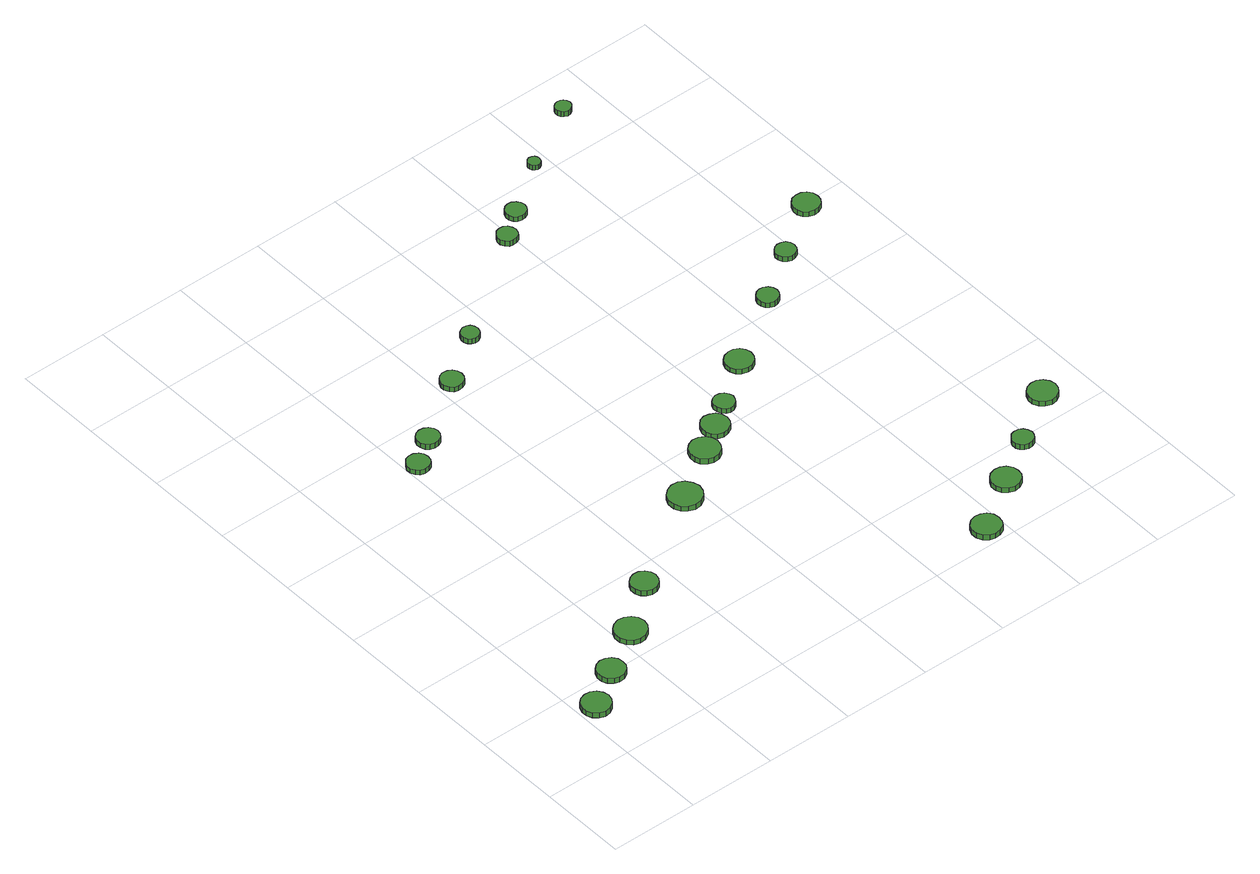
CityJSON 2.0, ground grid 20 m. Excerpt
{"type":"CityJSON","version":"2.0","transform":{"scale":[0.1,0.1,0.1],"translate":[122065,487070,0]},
"CityObjects":{
"tree1":{"type":"SolitaryVegetationObject","attributes":{"function":"something"},"geometry":[{"type":"MultiSurface","lod":"1","boundaries":[[[0,1,2,3,4,5,6,7,8,9,10,11,12,13,14]],[[15,16,17,18,19,20,21,22,23,24,25,26,27,28,29]],[[0,29,28,1]],[[1,28,27,2]],[[2,27,26,3]],[[3,26,25,4]],[[4,25,24,5]],[[5,24,23,6]],[[6,23,22,7]],[[7,22,21,8]],[[8,21,20,9]],[[9,20,19,10]],[[10,19,18,11]],[[11,18,17,12]],[[12,17,16,13]],[[13,16,15,14]],[[14,15,29,0]]]}]},
"tree2":{"type":"SolitaryVegetationObject","attributes":{"function":"something"},"geometry":[{"type":"MultiSurface","lod":"1","boundaries":[[[30,31,32,33,34,35,36,37,38,39,40,41,42,43,44]],[[45,46,47,48,49,50,51,52,53,54,55,56,57,58,59]],[[30,59,58,31]],[[31,58,57,32]],[[32,57,56,33]],[[33,56,55,34]],[[34,55,54,35]],[[35,54,53,36]],[[36,53,52,37]],[[37,52,51,38]],[[38,51,50,39]],[[39,50,49,40]],[[40,49,48,41]],[[41,48,47,42]],[[42,47,46,43]],[[43,46,45,44]],[[44,45,59,30]]]}]},
"tree3":{"type":"SolitaryVegetationObject","attributes":{"function":"something"},"geometry":[{"type":"MultiSurface","lod":"1","boundaries":[[[60,61,62,63,64,65,66,67,68,69,70,71,72,73,74]],[[75,76,77,78,79,80,81,82,83,84,85,86,87,88,89]],[[60,89,88,61]],[[61,88,87,62]],[[62,87,86,63]],[[63,86,85,64]],[[64,85,84,65]],[[65,84,83,66]],[[66,83,82,67]],[[67,82,81,68]],[[68,81,80,69]],[[69,80,79,70]],[[70,79,78,71]],[[71,78,77,72]],[[72,77,76,73]],[[73,76,75,74]],[[74,75,89,60]]]}]},
"tree4":{"type":"SolitaryVegetationObject","attributes":{"function":"something"},"geometry":[{"type":"MultiSurface","lod":"1","boundaries":[[[90,91,92,93,94,95,96,97,98,99,100,101,102,103,104]],[[105,106,107,108,109,110,111,112,113,114,115,116,117,118,119]],[[90,119,118,91]],[[91,118,117,92]],[[92,117,116,93]],[[93,116,115,94]],[[94,115,114,95]],[[95,114,113,96]],[[96,113,112,97]],[[97,112,111,98]],[[98,111,110,99]],[[99,110,109,100]],[[100,109,108,101]],[[101,108,107,102]],[[102,107,106,103]],[[103,106,105,104]],[[104,105,119,90]]]}]},
"tree5":{"type":"SolitaryVegetationObject","attributes":{"function":"something"},"geometry":[{"type":"MultiSurface","lod":"1","boundaries":[[[120,121,122,123,124,125,126,127,128,129,130,131,132,133,134]],[[135,136,137,138,139,140,141,142,143,144,145,146,147,148,149]],[[120,149,148,121]],[[121,148,147,122]],[[122,147,146,123]],[[123,146,145,124]],[[124,145,144,125]],[[125,144,143,126]],[[126,143,142,127]],[[127,142,141,128]],[[128,141,140,129]],[[129,140,139,130]],[[130,139,138,131]],[[131,138,137,132]],[[132,137,136,133]],[[133,136,135,134]],[[134,135,149,120]]]}]},
"tree6":{"type":"SolitaryVegetationObject","attributes":{"function":"something"},"geometry":[{"type":"MultiSurface","lod":"1","boundaries":[[[150,151,152,153,154,155,156,157,158,159,160,161,162,163,164]],[[165,166,167,168,169,170,171,172,173,174,175,176,177,178,179]],[[150,179,178,151]],[[151,178,177,152]],[[152,177,176,153]],[[153,176,175,154]],[[154,175,174,155]],[[155,174,173,156]],[[156,173,172,157]],[[157,172,171,158]],[[158,171,170,159]],[[159,170,169,160]],[[160,169,168,161]],[[161,168,167,162]],[[162,167,166,163]],[[163,166,165,164]],[[164,165,179,150]]]}]},
"tree7":{"type":"SolitaryVegetationObject","attributes":{"function":"something"},"geometry":[{"type":"MultiSurface","lod":"1","boundaries":[[[180,181,182,183,184,185,186,187,188,189,190,191,192,193,194]],[[195,196,197,198,199,200,201,202,203,204,205,206,207,208,209]],[[180,209,208,181]],[[181,208,207,182]],[[182,207,206,183]],[[183,206,205,184]],[[184,205,204,185]],[[185,204,203,186]],[[186,203,202,187]],[[187,202,201,188]],[[188,201,200,189]],[[189,200,199,190]],[[190,199,198,191]],[[191,198,197,192]],[[192,197,196,193]],[[193,196,195,194]],[[194,195,209,180]]]}]},
"tree8":{"type":"SolitaryVegetationObject","attributes":{"function":"something"},"geometry":[{"type":"MultiSurface","lod":"1","boundaries":[[[210,211,212,213,214,215,216,217,218,219,220,221,222,223,224]],[[225,226,227,228,229,230,231,232,233,234,235,236,237,238,239]],[[210,239,238,211]],[[211,238,237,212]],[[212,237,236,213]],[[213,236,235,214]],[[214,235,234,215]],[[215,234,233,216]],[[216,233,232,217]],[[217,232,231,218]],[[218,231,230,219]],[[219,230,229,220]],[[220,229,228,221]],[[221,228,227,222]],[[222,227,226,223]],[[223,226,225,224]],[[224,225,239,210]]]}]},
"tree9":{"type":"SolitaryVegetationObject","attributes":{"function":"something"},"geometry":[{"type":"MultiSurface","lod":"1","boundaries":[[[240,241,242,243,244,245,246,247,248,249,250,251,252,253,254]],[[255,256,257,258,259,260,261,262,263,264,265,266,267,268,269]],[[240,269,268,241]],[[241,268,267,242]],[[242,267,266,243]],[[243,266,265,244]],[[244,265,264,245]],[[245,264,263,246]],[[246,263,262,247]],[[247,262,261,248]],[[248,261,260,249]],[[249,260,259,250]],[[250,259,258,251]],[[251,258,257,252]],[[252,257,256,253]],[[253,256,255,254]],[[254,255,269,240]]]}]},
"tree10":{"type":"SolitaryVegetationObject","attributes":{"function":"something"},"geometry":[{"type":"MultiSurface","lod":"1","boundaries":[[[270,271,272,273,274,275,276,277,278,279,280,281,282,283,284]],[[285,286,287,288,289,290,291,292,293,294,295,296,297,298,299]],[[270,299,298,271]],[[271,298,297,272]],[[272,297,296,273]],[[273,296,295,274]],[[274,295,294,275]],[[275,294,293,276]],[[276,293,292,277]],[[277,292,291,278]],[[278,291,290,279]],[[279,290,289,280]],[[280,289,288,281]],[[281,288,287,282]],[[282,287,286,283]],[[283,286,285,284]],[[284,285,299,270]]]}]},
"tree11":{"type":"SolitaryVegetationObject","attributes":{"function":"something"},"geometry":[{"type":"MultiSurface","lod":"1","boundaries":[[[300,301,302,303,304,305,306,307,308,309,310,311,312,313,314]],[[315,316,317,318,319,320,321,322,323,324,325,326,327,328,329]],[[300,329,328,301]],[[301,328,327,302]],[[302,327,326,303]],[[303,326,325,304]],[[304,325,324,305]],[[305,324,323,306]],[[306,323,322,307]],[[307,322,321,308]],[[308,321,320,309]],[[309,320,319,310]],[[310,319,318,311]],[[311,318,317,312]],[[312,317,316,313]],[[313,316,315,314]],[[314,315,329,300]]]}]},
"tree12":{"type":"SolitaryVegetationObject","attributes":{"function":"something"},"geometry":[{"type":"MultiSurface","lod":"1","boundaries":[[[330,331,332,333,334,335,336,337,338,339,340,341,342,343,344]],[[345,346,347,348,349,350,351,352,353,354,355,356,357,358,359]],[[330,359,358,331]],[[331,358,357,332]],[[332,357,356,333]],[[333,356,355,334]],[[334,355,354,335]],[[335,354,353,336]],[[336,353,352,337]],[[337,352,351,338]],[[338,351,350,339]],[[339,350,349,340]],[[340,349,348,341]],[[341,348,347,342]],[[342,347,346,343]],[[343,346,345,344]],[[344,345,359,330]]]}]},
"tree13":{"type":"SolitaryVegetationObject","attributes":{"function":"something"},"geometry":[{"type":"MultiSurface","lod":"1","boundaries":[[[360,361,362,363,364,365,366,367,368,369,370,371,372,373,374]],[[375,376,377,378,379,380,381,382,383,384,385,386,387,388,389]],[[360,389,388,361]],[[361,388,387,362]],[[362,387,386,363]],[[363,386,385,364]],[[364,385,384,365]],[[365,384,383,366]],[[366,383,382,367]],[[367,382,381,368]],[[368,381,380,369]],[[369,380,379,370]],[[370,379,378,371]],[[371,378,377,372]],[[372,377,376,373]],[[373,376,375,374]],[[374,375,389,360]]]}]},
"tree14":{"type":"SolitaryVegetationObject","attributes":{"function":"something"},"geometry":[{"type":"MultiSurface","lod":"1","boundaries":[[[390,391,392,393,394,395,396,397,398,399,400,401,402,403,404]],[[405,406,407,408,409,410,411,412,413,414,415,416,417,418,419]],[[390,419,418,391]],[[391,418,417,392]],[[392,417,416,393]],[[393,416,415,394]],[[394,415,414,395]],[[395,414,413,396]],[[396,413,412,397]],[[397,412,411,398]],[[398,411,410,399]],[[399,410,409,400]],[[400,409,408,401]],[[401,408,407,402]],[[402,407,406,403]],[[403,406,405,404]],[[404,405,419,390]]]}]},
"tree15":{"type":"SolitaryVegetationObject","attributes":{"function":"something"},"geometry":[{"type":"MultiSurface","lod":"1","boundaries":[[[420,421,422,423,424,425,426,427,428,429,430,431,432,433,434]],[[435,436,437,438,439,440,441,442,443,444,445,446,447,448,449]],[[420,449,448,421]],[[421,448,447,422]],[[422,447,446,423]],[[423,446,445,424]],[[424,445,444,425]],[[425,444,443,426]],[[426,443,442,427]],[[427,442,441,428]],[[428,441,440,429]],[[429,440,439,430]],[[430,439,438,431]],[[431,438,437,432]],[[432,437,436,433]],[[433,436,435,434]],[[434,435,449,420]]]}]},
"tree16":{"type":"SolitaryVegetationObject","attributes":{"function":"something"},"geometry":[{"type":"MultiSurface","lod":"1","boundaries":[[[450,451,452,453,454,455,456,457,458,459,460,461,462,463,464]],[[465,466,467,468,469,470,471,472,473,474,475,476,477,478,479]],[[450,479,478,451]],[[451,478,477,452]],[[452,477,476,453]],[[453,476,475,454]],[[454,475,474,455]],[[455,474,473,456]],[[456,473,472,457]],[[457,472,471,458]],[[458,471,470,459]],[[459,470,469,460]],[[460,469,468,461]],[[461,468,467,462]],[[462,467,466,463]],[[463,466,465,464]],[[464,465,479,450]]]}]},
"tree17":{"type":"SolitaryVegetationObject","attributes":{"function":"something"},"geometry":[{"type":"MultiSurface","lod":"1","boundaries":[[[480,481,482,483,484,485,486,487,488,489,490,491,492,493,494]],[[495,496,497,498,499,500,501,502,503,504,505,506,507,508,509]],[[480,509,508,481]],[[481,508,507,482]],[[482,507,506,483]],[[483,506,505,484]],[[484,505,504,485]],[[485,504,503,486]],[[486,503,502,487]],[[487,502,501,488]],[[488,501,500,489]],[[489,500,499,490]],[[490,499,498,491]],[[491,498,497,492]],[[492,497,496,493]],[[493,496,495,494]],[[494,495,509,480]]]}]},
"tree18":{"type":"SolitaryVegetationObject","attributes":{"function":"something"},"geometry":[{"type":"MultiSurface","lod":"1","boundaries":[[[510,511,512,513,514,515,516,517,518,519,520,521,522,523,524]],[[525,526,527,528,529,530,531,532,533,534,535,536,537,538,539]],[[510,539,538,511]],[[511,538,537,512]],[[512,537,536,513]],[[513,536,535,514]],[[514,535,534,515]],[[515,534,533,516]],[[516,533,532,517]],[[517,532,531,518]],[[518,531,530,519]],[[519,530,529,520]],[[520,529,528,521]],[[521,528,527,522]],[[522,527,526,523]],[[523,526,525,524]],[[524,525,539,510]]]}]},
"tree19":{"type":"SolitaryVegetationObject","attributes":{"function":"something"},"geometry":[{"type":"MultiSurface","lod":"1","boundaries":[[[540,541,542,543,544,545,546,547,548,549,550,551,552,553,554]],[[555,556,557,558,559,560,561,562,563,564,565,566,567,568,569]],[[540,569,568,541]],[[541,568,567,542]],[[542,567,566,543]],[[543,566,565,544]],[[544,565,564,545]],[[545,564,563,546]],[[546,563,562,547]],[[547,562,561,548]],[[548,561,560,549]],[[549,560,559,550]],[[550,559,558,551]],[[551,558,557,552]],[[552,557,556,553]],[[553,556,555,554]],[[554,555,569,540]]]}]},
"tree20":{"type":"SolitaryVegetationObject","attributes":{"function":"something"},"geometry":[{"type":"MultiSurface","lod":"1","boundaries":[[[570,571,572,573,574,575,576,577,578,579,580,581,582,583,584]],[[585,586,587,588,589,590,591,592,593,594,595,596,597,598,599]],[[570,599,598,571]],[[571,598,597,572]],[[572,597,596,573]],[[573,596,595,574]],[[574,595,594,575]],[[575,594,593,576]],[[576,593,592,577]],[[577,592,591,578]],[[578,591,590,579]],[[579,590,589,580]],[[580,589,588,581]],[[581,588,587,582]],[[582,587,586,583]],[[583,586,585,584]],[[584,585,599,570]]]}]},
"tree21":{"type":"SolitaryVegetationObject","attributes":{"function":"something"},"geometry":[{"type":"MultiSurface","lod":"1","boundaries":[[[600,601,602,603,604,605,606,607,608,609,610,611,612,613,614]],[[615,616,617,618,619,620,621,622,623,624,625,626,627,628,629]],[[600,629,628,601]],[[601,628,627,602]],[[602,627,626,603]],[[603,626,625,604]],[[604,625,624,605]],[[605,624,623,606]],[[606,623,622,607]],[[607,622,621,608]],[[608,621,620,609]],[[609,620,619,610]],[[610,619,618,611]],[[611,618,617,612]],[[612,617,616,613]],[[613,616,615,614]],[[614,615,629,600]]]}]},
"tree22":{"type":"SolitaryVegetationObject","attributes":{"function":"something"},"geometry":[{"type":"MultiSurface","lod":"1","boundaries":[[[630,631,632,633,634,635,636,637,638,639,640,641,642,643,644]],[[645,646,647,648,649,650,651,652,653,654,655,656,657,658,659]],[[630,659,658,631]],[[631,658,657,632]],[[632,657,656,633]],[[633,656,655,634]],[[634,655,654,635]],[[635,654,653,636]],[[636,653,652,637]],[[637,652,651,638]],[[638,651,650,639]],[[639,650,649,640]],[[640,649,648,641]],[[641,648,647,642]],[[642,647,646,643]],[[643,646,645,644]],[[644,645,659,630]]]}]},
"tree23":{"type":"SolitaryVegetationObject","attributes":{"function":"something"},"geometry":[{"type":"MultiSurface","lod":"1","boundaries":[[[660,661,662,663,664,665,666,667,668,669,670,671,672,673,674]],[[675,676,677,678,679,680,681,682,683,684,685,686,687,688,689]],[[660,689,688,661]],[[661,688,687,662]],[[662,687,686,663]],[[663,686,685,664]],[[664,685,684,665]],[[665,684,683,666]],[[666,683,682,667]],[[667,682,681,668]],[[668,681,680,669]],[[669,680,679,670]],[[670,679,678,671]],[[671,678,677,672]],[[672,677,676,673]],[[673,676,675,674]],[[674,675,689,660]]]}]},
"tree24":{"type":"SolitaryVegetationObject","attributes":{"function":"something"},"geometry":[{"type":"MultiSurface","lod":"1","boundaries":[[[690,691,692,693,694,695,696,697,698,699,700,701,702,703,704]],[[705,706,707,708,709,710,711,712,713,714,715,716,717,718,719]],[[690,719,718,691]],[[691,718,717,692]],[[692,717,716,693]],[[693,716,715,694]],[[694,715,714,695]],[[695,714,713,696]],[[696,713,712,697]],[[697,712,711,698]],[[698,711,710,699]],[[699,710,709,700]],[[700,709,708,701]],[[701,708,707,702]],[[702,707,706,703]],[[703,706,705,704]],[[704,705,719,690]]]}]}
},
"vertices":[
[72,141,15],[69,154,15],[61,165,15],[49,172,15],[36,173,15],[23,169,15],[13,160,15],[8,147,15],[8,134,15],[13,122,15],[23,113,15],[36,108,15],[49,110,15],[61,117,15],[69,128,15],[69,128,2],[61,117,2],[49,110,2],[36,108,2],[23,113,2],[13,122,2],[8,134,2],[8,147,2],[13,160,2],[23,169,2],[36,173,2],[49,172,2],[61,165,2],[69,154,2],[72,141,2],
[156,197,16],[154,209,16],[146,220,16],[135,226,16],[122,228,16],[110,224,16],[100,215,16],[95,203,16],[95,190,16],[100,179,16],[110,170,16],[122,166,16],[135,167,16],[146,174,16],[154,184,16],[154,184,3],[146,174,3],[135,167,3],[122,166,3],[110,170,3],[100,179,3],[95,190,3],[95,203,3],[100,215,3],[110,224,3],[122,228,3],[135,226,3],[146,220,3],[154,209,3],[156,197,3],
[265,261,16],[262,275,16],[253,287,16],[240,294,16],[226,296,16],[212,291,16],[201,282,16],[195,268,16],[195,253,16],[201,240,16],[212,230,16],[226,225,16],[240,227,16],[253,234,16],[262,246,16],[262,246,4],[253,234,4],[240,227,4],[226,225,4],[212,230,4],[201,240,4],[195,253,4],[195,268,4],[201,282,4],[212,291,4],[226,296,4],[240,294,4],[253,287,4],[262,275,4],[265,261,4],
[366,345,21],[363,357,21],[356,367,21],[345,373,21],[333,374,21],[321,370,21],[312,362,21],[307,351,21],[307,338,21],[312,327,21],[321,319,21],[333,315,21],[345,316,21],[356,322,21],[363,332,21],[363,332,8],[356,322,8],[345,316,8],[333,315,8],[321,319,8],[312,327,8],[307,338,8],[307,351,8],[312,362,8],[321,370,8],[333,374,8],[345,373,8],[356,367,8],[363,357,8],[366,345,8],
[249,902,17],[247,912,17],[241,920,17],[232,926,17],[221,927,17],[211,924,17],[204,917,17],[199,907,17],[199,896,17],[204,887,17],[211,880,17],[221,877,17],[232,878,17],[241,883,17],[247,891,17],[247,891,5],[241,883,5],[232,878,5],[221,877,5],[211,880,5],[204,887,5],[199,896,5],[199,907,5],[204,917,5],[211,924,5],[221,927,5],[232,926,5],[241,920,5],[247,912,5],[249,902,5],
[314,948,15],[312,958,15],[305,967,15],[296,972,15],[286,973,15],[276,970,15],[268,963,15],[264,953,15],[264,943,15],[268,933,15],[276,926,15],[286,923,15],[296,924,15],[305,929,15],[312,938,15],[312,938,2],[305,929,2],[296,924,2],[286,923,2],[276,926,2],[268,933,2],[264,943,2],[264,953,2],[268,963,2],[276,970,2],[286,973,2],[296,972,2],[305,967,2],[312,958,2],[314,948,2],
[603,491,16],[599,506,16],[590,519,16],[577,527,16],[561,528,16],[547,523,16],[535,513,16],[529,499,16],[529,483,16],[535,469,16],[547,459,16],[561,454,16],[577,455,16],[590,463,16],[599,476,16],[599,476,3],[590,463,3],[577,455,3],[561,454,3],[547,459,3],[535,469,3],[529,483,3],[529,499,3],[535,513,3],[547,523,3],[561,528,3],[577,527,3],[590,519,3],[599,506,3],[603,491,3],
[457,1045,16],[455,1055,16],[449,1064,16],[440,1069,16],[429,1070,16],[419,1067,16],[412,1060,16],[407,1050,16],[407,1040,16],[412,1030,16],[419,1023,16],[429,1020,16],[440,1021,16],[449,1026,16],[455,1035,16],[455,1035,4],[449,1026,4],[440,1021,4],[429,1020,4],[419,1023,4],[412,1030,4],[407,1040,4],[407,1050,4],[412,1060,4],[419,1067,4],[429,1070,4],[440,1069,4],[449,1064,4],[455,1055,4],[457,1045,4],
[716,569,15],[713,583,15],[705,594,15],[693,601,15],[679,603,15],[666,598,15],[655,589,15],[650,576,15],[650,562,15],[655,550,15],[666,540,15],[679,536,15],[693,537,15],[705,544,15],[713,556,15],[713,556,2],[705,544,2],[693,537,2],[679,536,2],[666,540,2],[655,550,2],[650,562,2],[650,576,2],[655,589,2],[666,598,2],[679,603,2],[693,601,2],[705,594,2],[713,583,2],[716,569,2],
[564,1122,20],[562,1130,20],[558,1137,20],[550,1141,20],[542,1142,20],[534,1139,20],[528,1134,20],[525,1126,20],[525,1118,20],[528,1110,20],[534,1105,20],[542,1102,20],[550,1103,20],[558,1107,20],[562,1114,20],[562,1114,7],[558,1107,7],[550,1103,7],[542,1102,7],[534,1105,7],[528,1110,7],[525,1118,7],[525,1126,7],[528,1134,7],[534,1139,7],[542,1142,7],[550,1141,7],[558,1137,7],[562,1130,7],[564,1122,7],
[775,610,15],[772,623,15],[765,633,15],[753,639,15],[741,641,15],[728,637,15],[719,628,15],[714,616,15],[714,604,15],[719,592,15],[728,583,15],[741,579,15],[753,581,15],[765,587,15],[772,597,15],[772,597,3],[765,587,3],[753,581,3],[741,579,3],[728,583,3],[719,592,3],[714,604,3],[714,616,3],[719,628,3],[728,637,3],[741,641,3],[753,639,3],[765,633,3],[772,623,3],[775,610,3],
[990,36,21],[988,49,21],[980,60,21],[968,66,21],[955,68,21],[942,64,21],[932,55,21],[926,42,21],[926,29,21],[932,16,21],[942,7,21],[955,3,21],[968,5,21],[980,11,21],[988,22,21],[988,22,8],[980,11,8],[968,5,8],[955,3,8],[942,7,8],[932,16,8],[926,29,8],[926,42,8],[932,55,8],[942,64,8],[955,68,8],[968,66,8],[980,60,8],[988,49,8],[990,36,8],
[824,650,15],[821,659,15],[816,667,15],[807,672,15],[797,673,15],[788,670,15],[781,664,15],[777,655,15],[777,645,15],[781,636,15],[788,629,15],[797,626,15],[807,627,15],[816,632,15],[821,640,15],[821,640,3],[816,632,3],[807,627,3],[797,626,3],[788,629,3],[781,636,3],[777,645,3],[777,655,3],[781,664,3],[788,670,3],[797,673,3],[807,672,3],[816,667,3],[821,659,3],[824,650,3],
[1109,117,19],[1107,130,19],[1099,141,19],[1087,148,19],[1074,149,19],[1061,145,19],[1051,136,19],[1045,124,19],[1045,110,19],[1051,98,19],[1061,89,19],[1074,85,19],[1087,86,19],[1099,93,19],[1107,104,19],[1107,104,7],[1099,93,7],[1087,86,7],[1074,85,7],[1061,89,7],[1051,98,7],[1045,110,7],[1045,124,7],[1051,136,7],[1061,145,7],[1074,149,7],[1087,148,7],[1099,141,7],[1107,130,7],[1109,117,7],
[933,724,15],[930,736,15],[923,747,15],[911,753,15],[899,754,15],[886,750,15],[877,742,15],[872,730,15],[872,717,15],[877,705,15],[886,697,15],[899,693,15],[911,694,15],[923,701,15],[930,711,15],[930,711,3],[923,701,3],[911,694,3],[899,693,3],[886,697,3],[877,705,3],[872,717,3],[872,730,3],[877,742,3],[886,750,3],[899,754,3],[911,753,3],[923,747,3],[930,736,3],[933,724,3],
[808,1294,20],[806,1303,20],[801,1311,20],[793,1316,20],[783,1316,20],[775,1314,20],[768,1307,20],[764,1299,20],[764,1289,20],[768,1281,20],[775,1274,20],[783,1272,20],[793,1273,20],[801,1277,20],[806,1285,20],[806,1285,7],[801,1277,7],[793,1273,7],[783,1272,7],[775,1274,7],[768,1281,7],[764,1289,7],[764,1299,7],[768,1307,7],[775,1314,7],[783,1316,7],[793,1316,7],[801,1311,7],[806,1303,7],[808,1294,7],
[1203,185,19],[1200,195,19],[1195,203,19],[1186,208,19],[1176,209,19],[1167,206,19],[1160,199,19],[1156,190,19],[1156,180,19],[1160,172,19],[1167,165,19],[1176,162,19],[1186,163,19],[1195,168,19],[1200,176,19],[1200,176,6],[1195,168,6],[1186,163,6],[1176,162,6],[1167,165,6],[1160,172,6],[1156,180,6],[1156,190,6],[1160,199,6],[1167,206,6],[1176,209,6],[1186,208,6],[1195,203,6],[1200,195,6],[1203,185,6],
[869,1339,18],[867,1348,18],[861,1356,18],[853,1361,18],[844,1362,18],[835,1359,18],[828,1353,18],[824,1344,18],[824,1335,18],[828,1326,18],[835,1320,18],[844,1317,18],[853,1318,18],[861,1322,18],[867,1330,18],[867,1330,6],[861,1322,6],[853,1318,6],[844,1317,6],[835,1320,6],[828,1326,6],[824,1335,6],[824,1344,6],[828,1353,6],[835,1359,6],[844,1362,6],[853,1361,6],[861,1356,6],[867,1348,6],[869,1339,6],
[1090,830,15],[1088,840,15],[1082,848,15],[1073,853,15],[1064,854,15],[1054,851,15],[1047,844,15],[1043,835,15],[1043,825,15],[1047,816,15],[1054,810,15],[1064,807,15],[1073,808,15],[1082,813,15],[1088,821,15],[1088,821,2],[1082,813,2],[1073,808,2],[1064,807,2],[1054,810,2],[1047,816,2],[1043,825,2],[1043,835,2],[1047,844,2],[1054,851,2],[1064,854,2],[1073,853,2],[1082,848,2],[1088,840,2],[1090,830,2],
[1330,265,17],[1327,278,17],[1319,289,17],[1307,296,17],[1294,297,17],[1281,293,17],[1271,284,17],[1265,271,17],[1265,258,17],[1271,246,17],[1281,237,17],[1294,232,17],[1307,234,17],[1319,241,17],[1327,252,17],[1327,252,5],[1319,241,5],[1307,234,5],[1294,232,5],[1281,237,5],[1271,246,5],[1265,258,5],[1265,271,5],[1271,284,5],[1281,293,5],[1294,297,5],[1307,296,5],[1319,289,5],[1327,278,5],[1330,265,5],
[978,1423,19],[977,1429,19],[974,1433,19],[969,1436,19],[963,1437,19],[957,1435,19],[953,1431,19],[951,1426,19],[951,1420,19],[953,1415,19],[957,1411,19],[963,1409,19],[969,1410,19],[974,1413,19],[977,1417,19],[977,1417,7],[974,1413,7],[969,1410,7],[963,1409,7],[957,1411,7],[953,1415,7],[951,1420,7],[951,1426,7],[953,1431,7],[957,1435,7],[963,1437,7],[969,1436,7],[974,1433,7],[977,1429,7],[978,1423,7],
[1201,909,15],[1199,918,15],[1194,926,15],[1185,930,15],[1176,931,15],[1167,928,15],[1160,922,15],[1156,913,15],[1156,904,15],[1160,895,15],[1167,889,15],[1176,886,15],[1185,887,15],[1194,892,15],[1199,899,15],[1199,899,3],[1194,892,3],[1185,887,3],[1176,886,3],[1167,889,3],[1160,895,3],[1156,904,3],[1156,913,3],[1160,922,3],[1167,928,3],[1176,931,3],[1185,930,3],[1194,926,3],[1199,918,3],[1201,909,3],
[1130,1509,19],[1128,1516,19],[1124,1522,19],[1118,1525,19],[1110,1526,19],[1103,1524,19],[1098,1519,19],[1095,1512,19],[1095,1505,19],[1098,1499,19],[1103,1494,19],[1110,1491,19],[1118,1492,19],[1124,1496,19],[1128,1502,19],[1128,1502,6],[1124,1496,6],[1118,1492,6],[1110,1491,6],[1103,1494,6],[1098,1499,6],[1095,1505,6],[1095,1512,6],[1098,1519,6],[1103,1524,6],[1110,1526,6],[1118,1525,6],[1124,1522,6],[1128,1516,6],[1130,1509,6],
[1329,989,14],[1327,1001,14],[1320,1011,14],[1309,1017,14],[1297,1018,14],[1285,1015,14],[1276,1006,14],[1271,995,14],[1271,983,14],[1276,972,14],[1285,964,14],[1297,960,14],[1309,961,14],[1320,967,14],[1327,977,14],[1327,977,1],[1320,967,1],[1309,961,1],[1297,960,1],[1285,964,1],[1276,972,1],[1271,983,1],[1271,995,1],[1276,1006,1],[1285,1015,1],[1297,1018,1],[1309,1017,1],[1320,1011,1],[1327,1001,1],[1329,989,1]
]}
